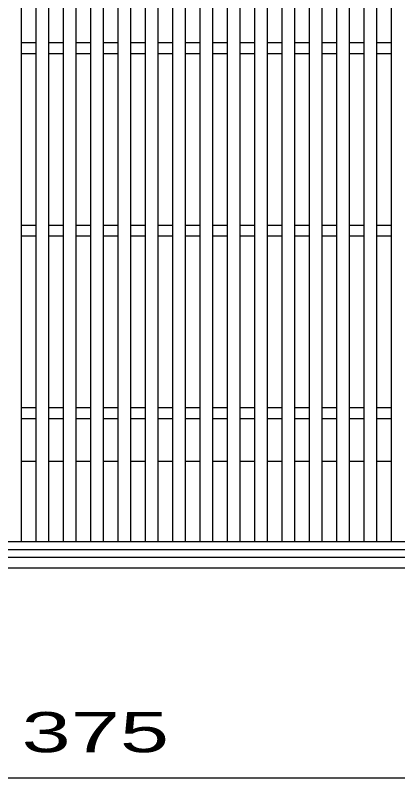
# Model space of a CAD drawing. Units: millimetres, scale not verified. Extents: x -1820 to 1731, y -1282 to 1054.
# Drawn here: x -1154 to -944, y -301 to 117 of the extents above; entities that cross this region are included whole.
import ezdxf
from ezdxf.enums import TextEntityAlignment as Align

# ---------------------------------------------------------------- set-up
doc = ezdxf.new("R2010")
doc.units = ezdxf.units.MM
doc.header["$LTSCALE"] = 10
for name, color, linetype, lineweight in [('16', 3, 'Continuous', 25), ('19', 6, 'Continuous', 25), ('22', 2, 'Continuous', 25)]:
    doc.layers.add(name, color=color, linetype=linetype, lineweight=lineweight)
doc.styles.add('ベクトル', font='')
doc.styles.get('ベクトル').set_extended_font_data('ベクトル')

msp = doc.modelspace()

# ---------------------------------------------------------------- linework, layer by layer
at = {"layer": '16'}
for p, q in [((-1150.5, -171.5), (-1150.5, 469.5)), ((-1142.5, -171.5), (-1142.5, 469.5)), ((-1135.5, -171.5), (-1135.5, 469.5)), ((-1127.5, -171.5), (-1127.5, 469.5)), ((-1120.5, -171.5), (-1120.5, 469.5)), ((-1112.5, -171.5), (-1112.5, 469.5)), ((-1105.5, -171.5), (-1105.5, 469.5)), ((-1097.5, -171.5), (-1097.5, 469.5)), ((-1090.5, -171.5), (-1090.5, 469.5)), ((-1082.5, -171.5), (-1082.5, 469.5)), ((-1075.5, -171.5), (-1075.5, 469.5)), ((-1067.5, -171.5), (-1067.5, 469.5)), ((-1060.5, -171.5), (-1060.5, 469.5)), ((-1052.5, -171.5), (-1052.5, 469.5)), ((-1045.5, -171.5), (-1045.5, 469.5)), ((-1037.5, -171.5), (-1037.5, 469.5)), ((-1030.5, -171.5), (-1030.5, 469.5)), ((-1022.5, -171.5), (-1022.5, 469.5)), ((-1015.5, -171.5), (-1015.5, 469.5)), ((-1007.5, -171.5), (-1007.5, 469.5)), ((-1000.5, -171.5), (-1000.5, 469.5)), ((-992.5, -171.5), (-992.5, 469.5)), ((-985.5, -171.5), (-985.5, 469.5)), ((-977.5, -171.5), (-977.5, 469.5)), ((-970.5, -171.5), (-970.5, 469.5)), ((-962.5, -171.5), (-962.5, 469.5)), ((-955.5, -171.5), (-955.5, 469.5)), ((-947.5, -171.5), (-947.5, 469.5)), ((-1150.5, 102), (-1142.5, 102)), ((-1135.5, 102), (-1127.5, 102)), ((-1120.5, 102), (-1112.5, 102)), ((-1105.5, 102), (-1097.5, 102)), ((-1090.5, 102), (-1082.5, 102)), ((-1075.5, 102), (-1067.5, 102)), ((-1060.5, 102), (-1052.5, 102)), ((-1045.5, 102), (-1037.5, 102)), ((-1030.5, 102), (-1022.5, 102)), ((-1015.5, 102), (-1007.5, 102)), ((-1000.5, 102), (-992.5, 102)), ((-985.5, 102), (-977.5, 102)), ((-970.5, 102), (-962.5, 102)), ((-955.5, 102), (-947.5, 102)), ((-1150.5, 96), (-1142.5, 96)), ((-1135.5, 96), (-1127.5, 96)), ((-1120.5, 96), (-1112.5, 96)), ((-1105.5, 96), (-1097.5, 96)), ((-1090.5, 96), (-1082.5, 96)), ((-1075.5, 96), (-1067.5, 96)), ((-1060.5, 96), (-1052.5, 96)), ((-1045.5, 96), (-1037.5, 96)), ((-1030.5, 96), (-1022.5, 96)), ((-1015.5, 96), (-1007.5, 96)), ((-1000.5, 96), (-992.5, 96)), ((-985.5, 96), (-977.5, 96)), ((-970.5, 96), (-962.5, 96)), ((-955.5, 96), (-947.5, 96)), ((-1150.5, 2), (-1142.5, 2)), ((-1135.5, 2), (-1127.5, 2)), ((-1120.5, 2), (-1112.5, 2)), ((-1105.5, 2), (-1097.5, 2)), ((-1090.5, 2), (-1082.5, 2)), ((-1075.5, 2), (-1067.5, 2)), ((-1060.5, 2), (-1052.5, 2)), ((-1045.5, 2), (-1037.5, 2)), ((-1030.5, 2), (-1022.5, 2)), ((-1015.5, 2), (-1007.5, 2)), ((-1000.5, 2), (-992.5, 2)), ((-985.5, 2), (-977.5, 2)), ((-970.5, 2), (-962.5, 2)), ((-955.5, 2), (-947.5, 2)), ((-1150.5, -4), (-1142.5, -4)), ((-1135.5, -4), (-1127.5, -4)), ((-1120.5, -4), (-1112.5, -4)), ((-1105.5, -4), (-1097.5, -4)), ((-1090.5, -4), (-1082.5, -4)), ((-1075.5, -4), (-1067.5, -4)), ((-1060.5, -4), (-1052.5, -4)), ((-1045.5, -4), (-1037.5, -4)), ((-1030.5, -4), (-1022.5, -4)), ((-1015.5, -4), (-1007.5, -4)), ((-1000.5, -4), (-992.5, -4)), ((-985.5, -4), (-977.5, -4)), ((-970.5, -4), (-962.5, -4)), ((-955.5, -4), (-947.5, -4)), ((-1150.5, -98), (-1142.5, -98)), ((-1135.5, -98), (-1127.5, -98)), ((-1120.5, -98), (-1112.5, -98)), ((-1105.5, -98), (-1097.5, -98)), ((-1090.5, -98), (-1082.5, -98)), ((-1075.5, -98), (-1067.5, -98)), ((-1060.5, -98), (-1052.5, -98)), ((-1045.5, -98), (-1037.5, -98)), ((-1030.5, -98), (-1022.5, -98)), ((-1015.5, -98), (-1007.5, -98)), ((-1000.5, -98), (-992.5, -98)), ((-985.5, -98), (-977.5, -98)), ((-970.5, -98), (-962.5, -98)), ((-955.5, -98), (-947.5, -98)), ((-1150.5, -104), (-1142.5, -104)), ((-1135.5, -104), (-1127.5, -104)), ((-1120.5, -104), (-1112.5, -104)), ((-1105.5, -104), (-1097.5, -104)), ((-1090.5, -104), (-1082.5, -104)), ((-1075.5, -104), (-1067.5, -104)), ((-1060.5, -104), (-1052.5, -104)), ((-1045.5, -104), (-1037.5, -104)), ((-1030.5, -104), (-1022.5, -104)), ((-1015.5, -104), (-1007.5, -104)), ((-1000.5, -104), (-992.5, -104)), ((-985.5, -104), (-977.5, -104)), ((-970.5, -104), (-962.5, -104)), ((-955.5, -104), (-947.5, -104)), ((-1150.5, -127.5), (-1142.5, -127.5)), ((-1135.5, -127.5), (-1127.5, -127.5)), ((-1120.5, -127.5), (-1112.5, -127.5)), ((-1105.5, -127.5), (-1097.5, -127.5)), ((-1090.5, -127.5), (-1082.5, -127.5)), ((-1075.5, -127.5), (-1067.5, -127.5)), ((-1060.5, -127.5), (-1052.5, -127.5)), ((-1045.5, -127.5), (-1037.5, -127.5)), ((-1030.5, -127.5), (-1022.5, -127.5)), ((-1015.5, -127.5), (-1007.5, -127.5)), ((-1000.5, -127.5), (-992.5, -127.5)), ((-985.5, -127.5), (-977.5, -127.5)), ((-970.5, -127.5), (-962.5, -127.5)), ((-955.5, -127.5), (-947.5, -127.5)), ((-1352.5, -171.5), (-852.5, -171.5)), ((-1157.5, -171.5), (-1150.5, -171.5)), ((-1142.5, -171.5), (-1135.5, -171.5)), ((-1127.5, -171.5), (-1120.5, -171.5)), ((-1112.5, -171.5), (-1105.5, -171.5)), ((-1097.5, -171.5), (-1090.5, -171.5)), ((-1082.5, -171.5), (-1075.5, -171.5)), ((-1067.5, -171.5), (-1060.5, -171.5)), ((-1052.5, -171.5), (-1045.5, -171.5)), ((-1037.5, -171.5), (-1030.5, -171.5)), ((-1022.5, -171.5), (-1015.5, -171.5)), ((-1007.5, -171.5), (-1000.5, -171.5)), ((-992.5, -171.5), (-985.5, -171.5)), ((-977.5, -171.5), (-970.5, -171.5)), ((-962.5, -171.5), (-955.5, -171.5)), ((-947.5, -171.5), (-940.5, -171.5)), ((-852.5, -176), (-1352.5, -176))]:
    msp.add_line(p, q, dxfattribs=at)
at = {"layer": '19'}
for p, q in [((-1355, -180), (-345, -180)), ((-1355, -186), (-345, -186))]:
    msp.add_line(p, q, dxfattribs=at)
at = {"layer": '22', "color": 4}
msp.add_line((-1289, -301), (-914, -301), dxfattribs=at)

# ---------------------------------------------------------------- texts
at = {"layer": '22', "style": 'ベクトル', "width": 1.65}
msp.add_text(' 375 ', height=21.99, dxfattribs=at).set_placement((-1164, -276), align=Align.MIDDLE_LEFT)

doc.saveas('drawing.dxf')
